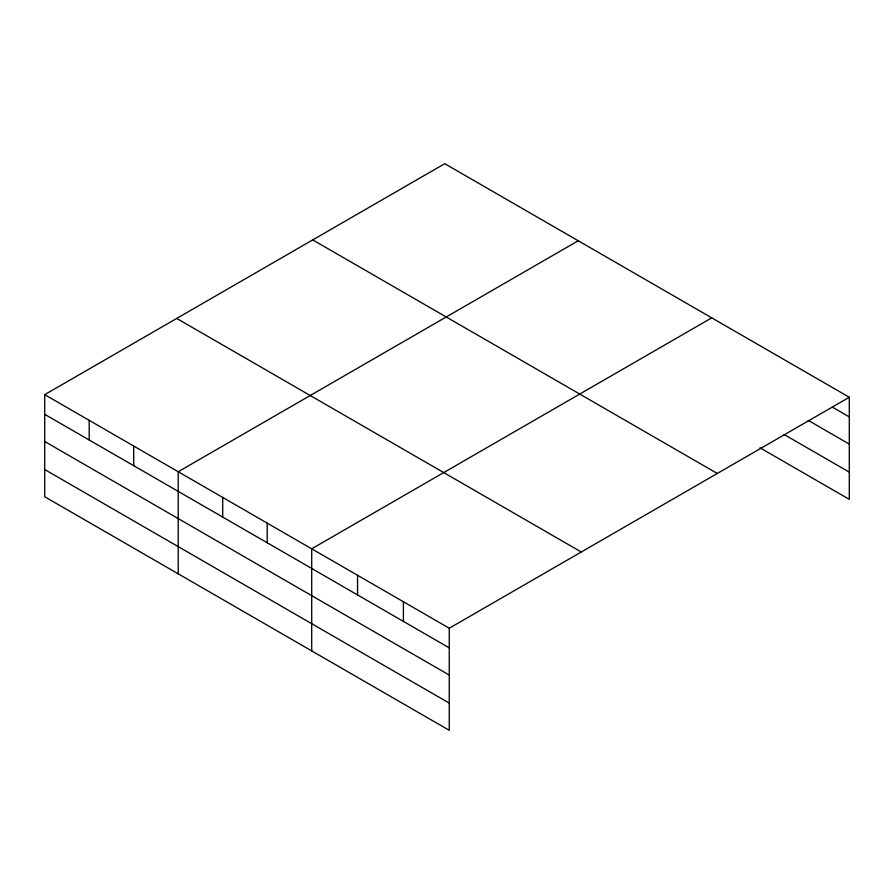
<?xml version="1.0" encoding="UTF-8"?>
<svg xmlns="http://www.w3.org/2000/svg" width="894" height="894" viewBox="0 0 894 894"><rect width="100%" height="100%" fill="white"/><g stroke="black" fill="none" stroke-linecap="round" stroke-linejoin="round"><path stroke-width="1.34" d="M44.7 394.656L449.257 628.225L449.257 730.309L44.7 496.74L44.7 394.656L444.743 163.691L849.3 397.26L849.3 499.344L760.012 447.805M578.239 240.765L178.208 471.73L178.208 573.814M711.747 317.851L311.704 548.804L311.704 650.899M449.257 628.225L849.3 397.26M832.403 407.161L849.3 416.906M808.277 420.426L849.3 444.117M784.15 434.529L849.3 472.144M312.721 239.905L717.29 473.474M176.71 318.432L581.279 552M44.7 414.302L449.257 647.871M44.7 441.502L449.257 675.071M44.7 469.529L449.257 703.109M403.406 601.751L403.406 621.397M357.555 575.278L357.555 594.923M267.205 523.113L267.205 542.759M222.707 497.422L222.707 517.067M133.698 446.039L133.698 465.685M89.199 420.348L89.199 439.993"/></g></svg>
